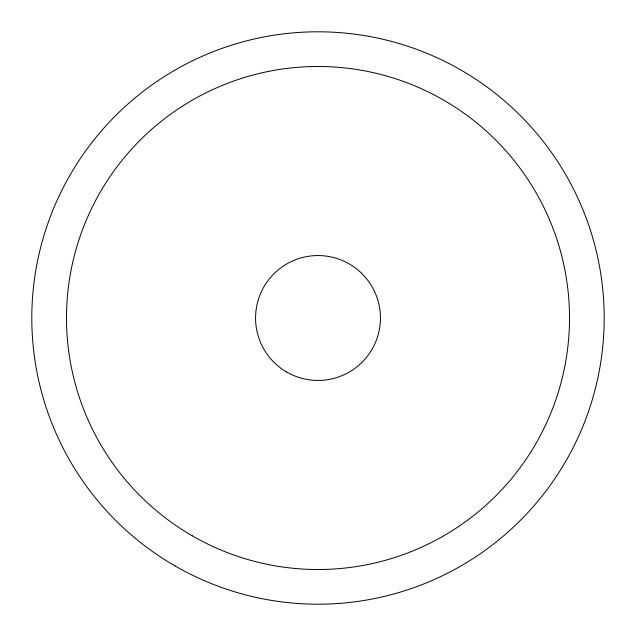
<?xml version="1.0" encoding="UTF-8"?>
<svg xmlns="http://www.w3.org/2000/svg" width="636" height="636" viewBox="0 0 636 636"><rect width="100%" height="100%" fill="white"/><g stroke="black" fill="none" stroke-linecap="round" stroke-linejoin="round"><path stroke-width="0.95" d="M174.9 565.857A286.2 286.2 0 0 0 604.2 318A286.2 286.2 0 0 0 174.9 70.143A286.2 286.2 0 0 0 174.9 565.857M192.247 535.814A251.506 251.506 0 0 0 569.506 318A251.506 251.506 0 0 0 192.247 100.186A251.506 251.506 0 0 0 192.247 535.814M286.78 372.076A62.447 62.447 0 0 0 380.447 318A62.447 62.447 0 0 0 286.78 263.924A62.447 62.447 0 0 0 286.78 372.076"/></g></svg>
